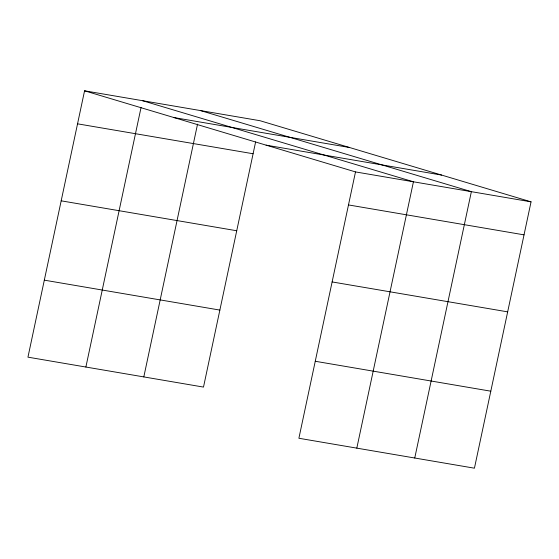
<?xml version="1.0" encoding="UTF-8"?>
<svg xmlns="http://www.w3.org/2000/svg" width="559" height="559" viewBox="0 0 559 559"><rect width="100%" height="100%" fill="white"/><g stroke="black" fill="none" stroke-linecap="round" stroke-linejoin="round"><path stroke-width="0.84" d="M84.563 90.81L355.503 171.913L298.89 438.263L474.437 468.19L531.05 201.841L260.11 120.737L84.563 90.81L27.95 357.159L203.497 387.087L255.617 141.902M85.883 367.032L141.057 107.454M143.81 376.913L197.551 124.105M356.817 448.143L413.429 181.787L142.496 100.683M414.75 458.017L471.363 191.667L200.429 110.556M173.975 117.572L349.522 147.499M266.091 145.151L441.638 175.079M77.547 123.825L253.094 153.753M355.503 171.913L531.05 201.841M348.481 204.929L524.035 234.857M61.183 200.828L236.73 230.755M332.116 281.932L507.663 311.859M44.315 280.157L219.869 310.084M315.255 361.268L490.802 391.188"/></g></svg>
